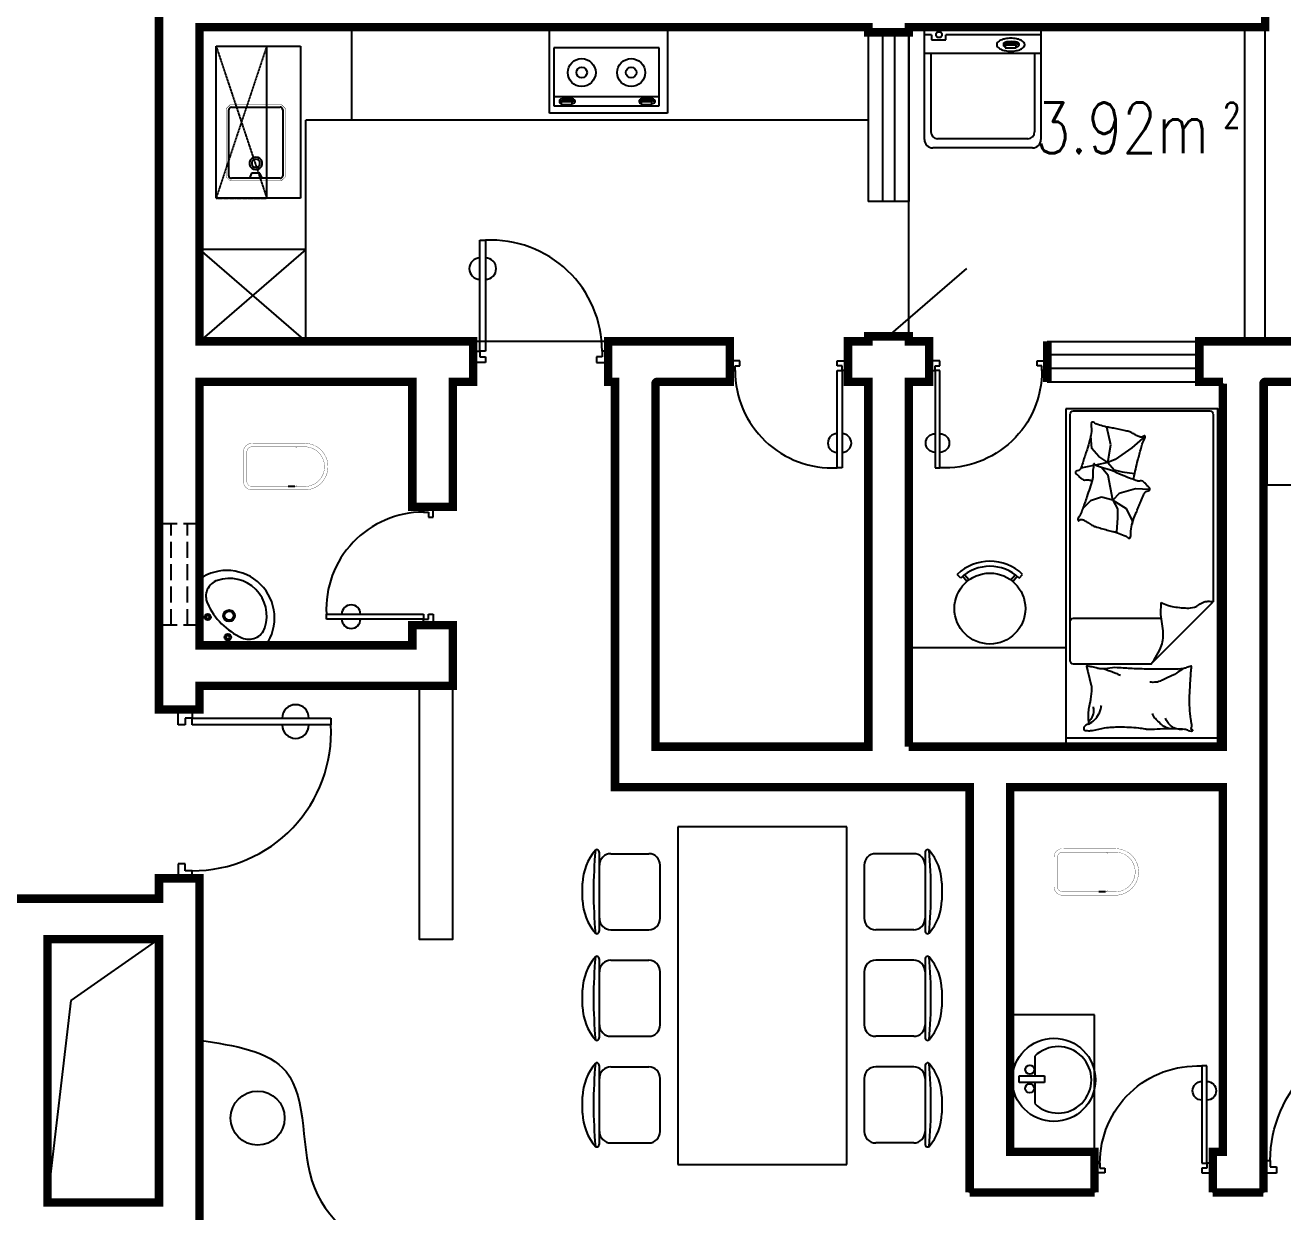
# Model space of a CAD drawing. Header units: millimetres. Extents: x 1503 to 35894, y 495 to 36298.
# Drawn here: x 19253 to 26700, y 11374 to 18401 of the extents above; entities that cross this region are included whole.
import ezdxf
from ezdxf.enums import TextEntityAlignment as Align

# ---------------------------------------------------------------- set-up
doc = ezdxf.new("R2010")
doc.units = ezdxf.units.MM
for name, pattern in [('DASH', [0.35, 0.25, -0.1]), ('DASHED', [0.75, 0.5, -0.25]), ('HIDDEN', [7.5, 5, -2.5])]:
    doc.linetypes.add(name, pattern=pattern)
for name, color, linetype in [('3', 7, 'Continuous'), ('GROUND', 2, 'Continuous'), ('PUB_TEXT', 7, 'Continuous'), ('PUB_WALL', 255, 'Continuous'), ('PUB_WINDW', 7, 'Continuous'), ('TOTHER', 7, 'Continuous'), ('WALL', 255, 'Continuous'), ('WINDOW', 2, 'Continuous')]:
    doc.layers.add(name, color=color, linetype=linetype)
doc.styles.add('DIM_FONT', font='SIMPLEX', dxfattribs={"width": 0.8})
doc.styles.add('SIMPLEX', font='SIMPLEX.SHX')
doc.styles.get("Standard").update_dxf_attribs({"font": 'arial.ttf'})

# ---------------------------------------------------------------- blocks, each defined once
blk = doc.blocks.new('M_A22TIB')
for p, q in [((-0.4493, 0.0763), (-0.4493, 0.8984)), ((-0.4493, 0.8984), (-0.4082, 0.8984)), ((-0.4082, 0.8984), (-0.4082, 0.0763)), ((-0.4904, 0.0763), (-0.4493, 0.0763)), ((-0.4904, -0.0059), (-0.4904, 0.0763)), ((-0.4493, 0.0763), (-0.4493, 0.0352)), ((-0.4082, 0.0763), (-0.4493, 0.0763)), ((0.4961, 0.0763), (0.455, 0.0763)), ((0.455, 0.0763), (0.455, 0.0352)), ((0.4961, -0.0059), (0.4961, 0.0763)), ((-0.4493, 0.0352), (-0.4082, 0.0352)), ((-0.4082, 0.0352), (-0.4082, -0.0059)), ((0.455, 0.0352), (0.4139, 0.0352)), ((0.4139, 0.0352), (0.4139, -0.0059)), ((-0.4082, -0.0059), (-0.4904, -0.0059)), ((-0.4904, -0.0059), (-0.4904, -0.0059)), ((0.4139, -0.0059), (0.4961, -0.0059)), ((0.4961, -0.0059), (0.4961, -0.0059))]:
    blk.add_line(p, q)
for centre, radius, start, end in [((-0.3671, 0.0773), 0.8221, 359.92833, 92.86603), ((-0.4493, 0.6888), 0.0791, 90, 270), ((-0.4082, 0.6888), 0.0791, 270, 90)]:
    blk.add_arc(centre, radius, start, end)
blk = doc.blocks.new('M_B9CJC')
for p, q in [((0.5, 0), (0.2774, 1.9293)), ((-0.5, 0.5), (0.0562, 0.5)), ((0.0562, 0.5), (0.0562, -0.5)), ((-0.5, 0.15), (0.0562, 0.15)), ((-0.5, -0.15), (0.0562, -0.15)), ((-0.5, -0.5), (0.0562, -0.5))]:
    blk.add_line(p, q)
blk = doc.blocks.new('M_E12')
at = {"color": 7}
for q in [(0, -393.3), (391.6, 0)]:
    blk.add_line((0, 0), q, dxfattribs=at)
for centre, radius in [((167.5, -48.3), 19), ((167.5, -48.3), 10), ((48.3, -167.5), 19), ((175.3, -175.3), 34.6), ((175.3, -175.3), 26.5), ((48.3, -167.5), 10)]:
    blk.add_circle(centre, radius, dxfattribs=at)
for centre, radius, start, end in [((161.5, -162.5), 281.7, 235.02413, 35.23469), ((417.8, -419.9), 409.7, 114.38426, 155.61574), ((289.9, -137.8), 100, 18.43489, 114.38426), ((174.3, -176.3), 221.9, 251.56511, 18.43489), ((135.7, -292), 100, 155.61574, 251.56511)]:
    blk.add_arc(centre, radius, start, end, dxfattribs=at)
at = {"width": 0.8, "flags": 9}
for tag in ['XSIZE', 'YSIZE']:
    blk.add_attdef(tag, (0, 0), '', height=0.5, dxfattribs=at)
blk = doc.blocks.new('_GCBLK')
at = {"linetype": 'DASH'}
for p, q in [((-0.5, -0.5), (-0.5, 0.5)), ((0.5, -0.5), (0.5, 0.5)), ((-0.5, 0.2), (0.5, 0.2)), ((-0.5, -0.2), (0.5, -0.2))]:
    blk.add_line(p, q, dxfattribs=at)
at = {"style": 'SIMPLEX', "flags": 9}
blk.add_attdef('A', text='', height=1, dxfattribs=at).set_placement((0, 1.5), align=Align.MIDDLE)
blk = doc.blocks.new('M_E2')
blk.add_line((-305.5, -117.5), (-265.5, -117.5))
at = {"const_width": 1.5}
for points in [[(-365.9, 138, 0.97895), (-365.9, -138, 0.97895)], [(-365.5, 117.5, 0.97895), (-365.5, -117.5, 0.97895)], [(-305.5, 117.5, 0.414214), (-315.5, 107.5, 0.414214)], [(0, 87.5, 0.462192), (-58.6, 137.3, 0.462192)], [(-20.5, 87.5, 0.414214), (-50.5, 117.5, 0.414214)], [(-315.5, -107.5, 0.414214), (-305.5, -117.5, 0.414214)], [(-58.6, -137.3, 0.462192), (0, -87.5, 0.462192)], [(-50.5, -117.5, 0.414214), (-20.5, -87.5, 0.414214)]]:
    blk.add_lwpolyline(points, format="xyb", dxfattribs=at)
for points in [[(-365.9, 137.3), (-58.6, 137.3)], [(-315.5, 117.5), (-365.5, 117.5)], [(-340.5, 117.5), (-265.5, 117.5)], [(-315.5, 107.5), (-315.5, -107.5)], [(-50.5, 117.5), (-267.4, 117.5)], [(-20.5, -87.5), (-20.5, 87.5)], [(0, 87.5), (0, -87.5)], [(-381.4, -137.3), (-58.6, -137.3)], [(-315.5, -117.5), (-365.5, -117.5)], [(-340.5, -117.5), (-265.5, -117.5)], [(-265.5, -117.5), (-50.5, -117.5)]]:
    blk.add_lwpolyline(points, dxfattribs=at)
at = {"width": 0.8, "flags": 9}
for tag in ['XSIZE', 'YSIZE']:
    blk.add_attdef(tag, (0, 0), '', height=0.5, dxfattribs=at)
blk = doc.blocks.new('A$C459F524B')
for p, q in [((564.1, 2000), (564.1, 0)), ((1564.1, 2000), (564.1, 2000)), ((1564.1, 0), (1564.1, 2000)), ((100, 1385.7), (100, 1845.7)), ((167.5, 1840.7), (392.5, 1840.7)), ((1960.7, 1840.7), (1735.7, 1840.7)), ((2028.2, 1845.7), (2028.2, 1385.7)), ((460, 1458.2), (460, 1773.2)), ((1668.2, 1773.2), (1668.2, 1458.2)), ((0, 1566.2), (0, 1665.3)), ((2128.2, 1665.3), (2128.2, 1566.2)), ((167.5, 1390.7), (392.5, 1390.7)), ((1960.7, 1390.7), (1735.7, 1390.7)), ((100, 754.4), (100, 1214.4)), ((167.5, 1209.4), (392.5, 1209.4)), ((1960.7, 1209.4), (1735.7, 1209.4)), ((2028.2, 1214.4), (2028.2, 754.4)), ((460, 826.9), (460, 1141.9)), ((1668.2, 1141.9), (1668.2, 826.9)), ((0, 934.8), (0, 1033.9)), ((2128.2, 1033.9), (2128.2, 934.8)), ((167.5, 759.4), (392.5, 759.4)), ((1960.7, 759.4), (1735.7, 759.4)), ((100, 123), (100, 583)), ((167.5, 578), (392.5, 578)), ((1960.7, 578), (1735.7, 578)), ((2028.2, 583), (2028.2, 123)), ((460, 195.5), (460, 510.5)), ((1668.2, 510.5), (1668.2, 195.5)), ((0, 303.4), (0, 402.6)), ((2128.2, 402.6), (2128.2, 303.4)), ((167.5, 128), (392.5, 128)), ((1960.7, 128), (1735.7, 128)), ((564.1, 0), (1564.1, 0))]:
    blk.add_line(p, q)
for centre, radius, start, end in [((83.9, 1854.9), 10, 67.33001, 139.27346), ((80, 1845.7), 20, 0, 67.33001), ((2048.2, 1845.7), 20, 112.66999, 180), ((2044.4, 1854.9), 10, 40.72654, 112.66999), ((315.4, 1655.6), 315.6, 139.27346, 178.23486), ((2777.8, 1615.7), 2712.7, 174.8023, 185.1977), ((167.5, 1773.2), 67.5, 90, 180), ((392.5, 1773.2), 67.5, 0, 90), ((1735.7, 1773.2), 67.5, 90, 180), ((1960.7, 1773.2), 67.5, 0, 90), ((-649.6, 1615.7), 2712.7, 354.8023, 5.1977), ((1812.8, 1655.6), 315.6, 1.76514, 40.72654), ((315.4, 1575.9), 315.6, 181.76514, 220.72654), ((1812.8, 1575.9), 315.6, 319.27346, 358.23486), ((167.5, 1458.2), 67.5, 180, 270), ((392.5, 1458.2), 67.5, 270, 0), ((1735.7, 1458.2), 67.5, 180, 270), ((1960.7, 1458.2), 67.5, 270, 0), ((83.9, 1376.5), 10, 220.72654, 292.66999), ((80, 1385.7), 20, 292.66999, 0), ((2048.2, 1385.7), 20, 180, 247.33001), ((2044.4, 1376.5), 10, 247.33001, 319.27346), ((315.4, 1024.2), 315.6, 139.27346, 178.23486), ((2777.8, 984.4), 2712.7, 174.8023, 185.1977), ((83.9, 1223.6), 10, 67.33001, 139.27346), ((80, 1214.4), 20, 0, 67.33001), ((167.5, 1141.9), 67.5, 90, 180), ((392.5, 1141.9), 67.5, 0, 90), ((1735.7, 1141.9), 67.5, 90, 180), ((1960.7, 1141.9), 67.5, 0, 90), ((2048.2, 1214.4), 20, 112.66999, 180), ((2044.4, 1223.6), 10, 40.72654, 112.66999), ((1812.8, 1024.2), 315.6, 1.76514, 40.72654), ((-649.6, 984.4), 2712.7, 354.8023, 5.1977), ((315.4, 944.5), 315.6, 181.76514, 220.72654), ((1812.8, 944.5), 315.6, 319.27346, 358.23486), ((167.5, 826.9), 67.5, 180, 270), ((392.5, 826.9), 67.5, 270, 0), ((1735.7, 826.9), 67.5, 180, 270), ((1960.7, 826.9), 67.5, 270, 0), ((80, 754.4), 20, 292.66999, 0), ((2048.2, 754.4), 20, 180, 247.33001), ((83.9, 745.1), 10, 220.72654, 292.66999), ((2044.4, 745.1), 10, 247.33001, 319.27346), ((315.4, 392.8), 315.6, 139.27346, 178.23486), ((2777.8, 353), 2712.7, 174.8023, 185.1977), ((83.9, 592.2), 10, 67.33001, 139.27346), ((80, 583), 20, 0, 67.33001), ((2048.2, 583), 20, 112.66999, 180), ((2044.4, 592.2), 10, 40.72654, 112.66999), ((-649.6, 353), 2712.7, 354.8023, 5.1977), ((1812.8, 392.8), 315.6, 1.76514, 40.72654), ((167.5, 510.5), 67.5, 90, 180), ((392.5, 510.5), 67.5, 0, 90), ((1735.7, 510.5), 67.5, 90, 180), ((1960.7, 510.5), 67.5, 0, 90), ((315.4, 313.2), 315.6, 181.76514, 220.72654), ((1812.8, 313.2), 315.6, 319.27346, 358.23486), ((167.5, 195.5), 67.5, 180, 270), ((392.5, 195.5), 67.5, 270, 0), ((1735.7, 195.5), 67.5, 180, 270), ((1960.7, 195.5), 67.5, 270, 0), ((83.9, 113.8), 10, 220.72654, 292.66999), ((80, 123), 20, 292.66999, 0), ((2048.2, 123), 20, 180, 247.33001), ((2044.4, 113.8), 10, 247.33001, 319.27346)]:
    blk.add_arc(centre, radius, start, end)
blk = doc.blocks.new('M_E33IEP')
for p, q in [((135.1, 135.3), (135.1, 19.6)), ((43.6, -21.1), (43.6, 19.6)), ((43.6, 19.6), (193.6, 19.6)), ((193.6, 19.6), (193.6, -21.1)), ((193.6, -21.1), (43.6, -21.1)), ((135.1, -21.1), (135.1, -144.4))]:
    blk.add_line(p, q)
for centre, radius in [((248.3, -4.6), 246.4), ((105.9, 56.4), 26.7), ((104.6, -55.4), 26.7)]:
    blk.add_circle(centre, radius)
blk.add_arc((273.7, -4.6), 196.9, 225.25267, 134.74733)
at = {"style": 'DIM_FONT', "width": 0.8, "flags": 9}
for tag in ['YSIZE', 'XSIZE']:
    blk.add_attdef(tag, (0, 0), '', height=0.5, dxfattribs=at)
at = {"width": 0.8, "flags": 9}
for tag in ['XSIZE', 'YSIZE']:
    blk.add_attdef(tag, (1.9, -251), '', height=150, dxfattribs=at)
blk = doc.blocks.new('_WBLK')
for p, q in [((-0.5, 0.5), (0.5, 0.5)), ((0.5, 0.1667), (-0.5, 0.1667)), ((0.5, -0.1667), (-0.5, -0.1667)), ((-0.5, -0.5), (0.5, -0.5))]:
    blk.add_line(p, q)
at = {"style": 'SIMPLEX', "flags": 9}
blk.add_attdef('A', text='', height=1, dxfattribs=at).set_placement((0, 1.5), align=Align.MIDDLE)
blk = doc.blocks.new('M_C55HKH')
for p, q in [((0, -52.4), (900, -52.4)), ((25.8, -508.5), (25.8, -1967.8)), ((502.6, -488.5), (45.8, -488.5)), ((502.6, -488.5), (871.6, -858.3)), ((45.8, -761.1), (564.4, -761.1)), ((871.6, -1967.8), (871.6, -858.3)), ((299.4, -1273), (294.5, -1270)), ((306.6, -1352.3), (299.4, -1273)), ((357, -1410.4), (393.4, -1337.5)), ((393.4, -1337.5), (392.3, -1318.1)), ((146.2, -1456.3), (99.8, -1409.5)), ((278.4, -1459.1), (304.8, -1407.4)), ((278.4, -1459.1), (357, -1410.4)), ((304.8, -1407.4), (306.6, -1352.3)), ((210.6, -1478.3), (146.2, -1456.3)), ((278.4, -1459.1), (210.6, -1478.3)), ((278.4, -1459.1), (251, -1605.9)), ((316.5, -1498.2), (278.4, -1459.1)), ((412.1, -1526.9), (316.5, -1498.2)), ((495.3, -1522.7), (412.1, -1526.9)), ((251, -1605.9), (218.9, -1643.3)), ((286.2, -1639.5), (333.2, -1627.5)), ((333.2, -1627.5), (405.4, -1617.7)), ((163.5, -1664.3), (88.8, -1648.6)), ((249.3, -1682.4), (175.1, -1666.8)), ((249.3, -1682.4), (195.7, -1717.6)), ((218.9, -1643.3), (211.2, -1652.3)), ((249.3, -1682.4), (286.2, -1639.5)), ((249.3, -1682.4), (266, -1787)), ((292.2, -1700.3), (249.3, -1682.4)), ((391.2, -1768.8), (292.2, -1700.3)), ((153.5, -1766.5), (147.3, -1840.5)), ((195.7, -1717.6), (153.5, -1766.5)), ((266, -1787), (242.8, -1892.3)), ((468.8, -1838.9), (391.2, -1768.8)), ((45.8, -1987.8), (851.6, -1987.8))]:
    blk.add_line(p, q)
blk.add_lwpolyline([(0, -2000), (0, 0), (900, 0), (900, -2000)], close=True)
for points in [[(135.1, -133.6, -0.263368), (107.1, -114.8, -0.494818), (116.3, -96.1, -0.049225), (134, -94.3, -0.036831), (157.6, -96.1, -0.031893), (195.6, -104.2, 0.035782), (229.5, -111.2, 0.032941), (319.2, -117.1, 0.026564), (430.4, -111.2, 0.017905), (467.9, -105.8, -0.033397), (488.1, -103.6, -0.03204), (525.2, -104.3, 0.018442), (589.5, -107.3, 0.010837), (654.3, -106.6, 0.014624), (702.2, -103.6, 0.111249), (724.7, -96.3, -0.153708), (741.6, -92.3, -0.076444), (749.1, -94, -0.215512), (751, -96.1, -0.585858), (748.4, -99.1, 0.363489), (743.5, -101.7, 0.191716), (743.4, -113.2, -0.129675), (745.4, -129.9, -0.01735), (742.4, -146.7, 0.019326), (739.8, -161.8, 0.018818), (733.1, -230.1, 0.021828), (732.2, -289.4, 0.006204), (733.6, -323.2, 0.001963), (739.8, -430.1, 0.028341), (744, -466.2, -0.117014), (743.5, -475.1, -0.36606), (742.1, -476.1, -0.03973), (728.5, -473.3, -0.048309), (714.7, -467.8, 0.062981), (704.1, -463.9, 0.04058), (680.7, -460.5, 0.014345), (613.9, -458.3, 0.005484), (488.5, -459, 0.007153), (392.3, -462, 0.008762), (349.8, -464.7, -0.008153), (304.1, -467.6, -0.06251), (247, -463.2, 0.078669), (201.4, -461.2, 0.047825), (179, -465.9, -0.034494), (148.2, -473.3, -0.023571), (122.9, -476.3, -0.510228), (121.9, -475.1), (129.4, -445.1), (150.1, -362.6, 0.073041), (152.1, -343, 0.023305), (146.3, -281.9, 0.018299), (142.3, -259, -0.01097), (134.9, -221, -0.042281), (132, -186.7, -0.027201), (134.9, -133.3)], [(134.9, -133.6, -0.077379), (169.7, -158.9, -0.077379), (195.2, -193.7, -0.047525), (205.1, -218.3, -0.047525), (210.2, -244.3)], [(608.9, -107.4, 0.027842), (585.2, -118, 0.048685), (572.6, -126.1, 0.023666), (544.7, -150.5, 0.031223), (525.7, -171.1, 0.046801), (520.6, -178.8, 0.023191), (512.5, -195.5)], [(690.9, -101.7, 0.088153), (656.4, -105.2, 0.088153), (625.2, -120.5, 0.077547), (603.6, -142.1, 0.077547), (589.5, -169.3)], [(133.4, -149.6, -0.05369), (147.6, -162.6, -0.070312), (155.7, -174.9, -0.015448), (159.5, -183.4, -0.013244), (163.2, -193.7, -0.082127), (166.2, -211.7, -0.064164), (163.2, -234.9)], [(225.5, -460.5, 0.009729), (252.8, -451.5, 0.009729), (279.7, -441.4, 0.007971), (301.4, -432.3, 0.007971), (322.9, -422.6)], [(694.7, -462, 0.016108), (655.8, -435.8, 0.024599), (629, -420.7, 0.009477), (579.9, -397.4, 0.015937), (550.1, -385.1, 0.072521), (533.7, -381.5, 0.033339), (497.5, -381.3)], [(502.6, -488.5, -0.085272), (565.9, -598.6, -0.124044), (575.2, -686.2), (561.5, -781.6), (563.3, -854.1)], [(563.3, -854.1, -0.027362), (601.8, -837.7, -0.040834), (628.9, -830.3, -0.038441), (716.6, -820.8, -0.076528), (760.7, -826.1, -0.103649), (788.2, -840.5, 0.093398), (818.4, -857, 0.072727), (840.5, -860.8, 0.052315), (871.6, -858.3)], [(400.3, -1581.4, 0.025626), (401.8, -1590.8, 0.0108), (426.4, -1696.7, 0.00456), (445.4, -1768.5, 0.01125), (454.1, -1797.4, 0.069394), (461.7, -1813.2, -0.079756), (468.1, -1827, -0.106399), (468.8, -1838.9, -0.328642), (465.8, -1841.8, -0.299547), (460.8, -1839.5, 0.189917), (454.1, -1834.5, 0.033518), (446, -1832.9, 0.075627), (442.4, -1833, 0.053489), (435.9, -1834.8, 0.017838), (417.6, -1843, 0.038394), (397.1, -1855.1, -0.059529), (383.5, -1862.4, -0.035943), (361.9, -1869, -0.011245), (291.4, -1883.8, -0.006203), (259.2, -1889.3, 0.010783), (240.6, -1892.7, 0.019485), (229.8, -1895.4, 0.005062), (188.4, -1907.7, 0.101392), (167.2, -1919.3, -0.223768), (156.1, -1922.3, -0.25558), (152.7, -1919.5, -0.081563), (149.7, -1906.7, -0.071805), (150.7, -1893, 0.069985), (151.8, -1879, 0.03546), (145.4, -1830.7, 0.029432), (130.3, -1774, 0.001554), (121.1, -1746.5, -0.00152), (111.6, -1718.4, -0.004735), (102.3, -1689.3, 0.00382), (90.8, -1653.2, 0.296001), (66.5, -1633.6, -0.649774), (60.7, -1615.9, -0.02319), (64.7, -1612.6, 0.0288), (67.9, -1609.9, 0.005727), (73, -1605.1, -0.004358), (79.6, -1598.7, -0.027528), (94.1, -1586.2, -0.046214), (103.8, -1580.2, -0.194121), (117.3, -1579, 0.133719), (136.6, -1579.7, 0.005779), (154.6, -1575.2, 0.008882)]]:
    blk.add_lwpolyline(points, format="xyb")
blk.add_lwpolyline([(345.4, -1251, 0.101392), (365.7, -1237.8, -0.223768), (376.5, -1234, -0.25558), (380.2, -1236.5, -0.081563), (384.2, -1249.1, -0.071805), (384.2, -1262.7, 0.069985), (384.1, -1276.8, 0.03546), (394.2, -1324.5, 0.029432), (413.7, -1379.8, 0.001554), (425, -1406.6, -0.00152), (436.5, -1433.9, -0.004735), (448, -1462.2, 0.00382), (462.3, -1497.3, 0.296001), (488, -1515, -0.649774), (495.1, -1532.2, -0.02319), (491.4, -1535.7, 0.0288), (488.4, -1538.7, 0.005727), (483.8, -1543.9, -0.004358), (477.7, -1550.8, -0.027528), (464.1, -1564.3, -0.046214), (454.9, -1571.1, -0.194121), (441.5, -1573.2, 0.133719), (422.3, -1574.1, 0.011505), (387.3, -1586.1, 0.008882), (342.6, -1603.5, 0.012426), (285.7, -1628.6, -0.033612), (264.2, -1636.9), (217.8, -1651.5), (182, -1662.8, 0.224341), (170.4, -1673.5, -0.722772), (163.3, -1673.1, -0.103513), (163.2, -1670, 0.053465), (163.5, -1664.3, 0.030109), (161.3, -1645.6, -0.031436), (159.2, -1627.7, -0.05324), (159.9, -1615.6, 0.05518), (160.5, -1603.9, 0.056271), (157, -1583.3, 0.0108), (124.3, -1479.6, 0.00456), (99.8, -1409.5, 0.01125), (89, -1381.3, 0.069394), (80.2, -1366.2, -0.079756), (72.8, -1352.9, -0.106399), (71.2, -1341.1, -0.328642), (73.9, -1337.9, -0.299547), (79.1, -1339.9, 0.189917), (86.1, -1344.3, 0.033518), (94.3, -1345.3, 0.075627), (98, -1345, 0.053489), (104.3, -1342.6, 0.017838), (121.9, -1333, 0.038394), (141.4, -1319.4, -0.059529), (154.4, -1311.1, -0.035943), (175.4, -1302.8, -0.011245), (244.6, -1282.8, -0.006203), (276.3, -1274.7, 0.010783), (294.5, -1270, 0.019485), (305.2, -1266.5, 0.005062)], format="xyb", close=True)
for centre, start, end in [((45.8, -508.5), 90, 180), ((45.8, -741.1), 180, 270), ((45.8, -1967.8), 180, 270), ((851.6, -1967.8), 270, 0)]:
    blk.add_arc(centre, 20, start, end)
at = {"style": 'DIM_FONT', "width": 0.8, "flags": 9}
for tag in ['YSIZE', 'XSIZE']:
    blk.add_attdef(tag, (0, 0), '', height=0.5, dxfattribs=at)
blk = doc.blocks.new('M_C58LWA')
for p, q in [((-173, -180.5), (-193.7, -202.2)), ((-135.6, -160.4), (-161.4, -190.9)), ((-123.8, -169.6), (-149.7, -200.2)), ((123.8, -169.6), (149.7, -200.2)), ((135.6, -160.4), (161.4, -190.9)), ((173, -180.5), (193.7, -202.2))]:
    blk.add_line(p, q)
at = {"linetype": 'Continuous'}
blk.add_circle((0, 0), 210, dxfattribs=at)
for radius in [280, 250]:
    blk.add_arc((0, 0), radius, 226.22072, 313.77928)
at = {"style": 'DIM_FONT', "width": 0.8, "flags": 9}
for tag in ['YSIZE', 'XSIZE']:
    blk.add_attdef(tag, (0, 0), '', height=0.5, dxfattribs=at)
blk = doc.blocks.new('M_C18')
at = {"linetype": 'Continuous'}
for p, q in [((-564.7, 348.9), (-564.7, -348.2)), ((594.6, 348.9), (594.6, -348.2))]:
    blk.add_line(p, q, dxfattribs=at)
blk.add_lwpolyline([(-581.5, -348.2), (-581.5, 351.8), (618.5, 351.8), (618.5, -348.2)], close=True, dxfattribs=at)
at = {"width": 0.8, "flags": 9}
for tag in ['XSIZE', 'YSIZE']:
    blk.add_attdef(tag, (0, 0), '', height=0.5, dxfattribs=at)
blk = doc.blocks.new('M_E15')
for p, q in [((-332.2, -379.9), (-332.2, -90.7)), ((-317.4, -75.5), (73.6, -75.5)), ((88.3, -90.7), (88.3, -379.9)), ((-302.7, -210.6), (-332.2, -197.3)), ((-302.7, -260), (-302.7, -210.6)), ((-332.2, -273.3), (-302.7, -260)), ((73.6, -395.1), (-317.4, -395.1))]:
    blk.add_line(p, q)
for points, const_width in [([(-324.8, -60.3), (-346.9, -83.1)], 2.38), ([(-324.8, -60.3), (80.9, -60.3)], 2.25), ([(103.1, -83.1), (80.9, -60.3)], 2.38), ([(-346.9, -387.5), (-346.9, -83.1)], 2.5), ([(103.1, -83.1), (103.1, -387.5)], 2.5), ([(-346.9, -387.5), (-324.8, -410.3)], 2.38), ([(80.9, -410.3), (-324.8, -410.3)], 2.25), ([(80.9, -410.3), (103.1, -387.5)], 2.38)]:
    blk.add_lwpolyline(points, dxfattribs=dict(const_width=const_width))
for points in [[(-317.4, -75.5), (-322.5, -76.4), (-326.9, -79.1), (-330.2, -83.1), (-331.9, -88.1), (-332.2, -90.7)], [(88.3, -90.7), (87.4, -85.5), (84.9, -81), (80.9, -77.6), (76.1, -75.8), (73.6, -75.5)], [(-280.5, -235.3), (-278.3, -248.3), (-271.9, -259.8), (-262.1, -268.3), (-250, -272.8), (-237.2, -272.8), (-225.2, -268.3), (-215.4, -259.8), (-209, -248.3), (-206.8, -235.3), (-209, -222.3), (-215.4, -210.9), (-225.2, -202.4), (-237.2, -197.8), (-250, -197.8), (-262.1, -202.4), (-271.9, -210.9), (-278.3, -222.3), (-280.5, -235.3)], [(-267.6, -235.3), (-266.2, -243.8), (-262, -251.2), (-255.6, -256.7), (-247.8, -259.7), (-239.5, -259.7), (-231.7, -256.7), (-225.3, -251.2), (-221.1, -243.8), (-219.7, -235.3), (-221.1, -226.8), (-225.3, -219.4), (-231.7, -213.9), (-239.5, -211), (-247.8, -211), (-255.6, -213.9), (-262, -219.4), (-266.2, -226.8), (-267.6, -235.3)], [(-332.2, -379.9), (-331.3, -385.1), (-328.7, -389.7), (-324.8, -393), (-320, -394.9), (-317.4, -395.1)], [(73.6, -395.1), (78.6, -394.2), (83.1, -391.5), (86.3, -387.5), (88.1, -382.5), (88.3, -379.9)]]:
    blk.add_lwpolyline(points)
at = {"layer": 'TOTHER', "linetype": 'Continuous'}
for p, q in [((-450, -500), (-450, 0)), ((-450, 0), (450, 0)), ((450, 0), (450, -500)), ((450, -500), (-450, -500))]:
    blk.add_line(p, q, dxfattribs=at)
at = {"layer": 'TOTHER', "linetype": 'HIDDEN'}
blk.add_line((-450, 0), (-450, -300), dxfattribs=at)
at = {"layer": 'TOTHER', "linetype": 'DASHED'}
for p, q in [((450, -300), (-450, 0)), ((450, 0), (-450, -300)), ((-450, -300), (450, -300))]:
    blk.add_line(p, q, dxfattribs=at)
at = {"width": 0.8, "flags": 9}
for tag in ['XSIZE', 'YSIZE']:
    blk.add_attdef(tag, (0, 0), '', height=0.5, dxfattribs=at)
blk = doc.blocks.new('M_E19')
for p, q in [((-323.5, -113.1), (-323.5, -455.5)), ((299.3, -113.1), (-323.5, -113.1)), ((299.3, -455.5), (299.3, -113.1)), ((-323.5, -399.8), (299.3, -399.8)), ((-290.9, -422.1), (-290.8, -433.8)), ((-215.7, -431.5), (-280.4, -431.5)), ((-280.4, -431.5), (-280.4, -448.2)), ((-215.7, -448.2), (-215.7, -431.5)), ((-199.1, -423.2), (-199.1, -433.7)), ((182.1, -422.1), (182.2, -433.8)), ((192.6, -431.5), (192.6, -448.2)), ((257.3, -431.5), (192.6, -431.5)), ((257.3, -448.2), (257.3, -431.5)), ((273.9, -423.2), (273.9, -433.7)), ((-323.5, -455.5), (299.3, -455.5)), ((-280.4, -448.2), (-215.7, -448.2)), ((192.6, -448.2), (257.3, -448.2))]:
    blk.add_line(p, q)
for points in [[(-199.1, -423.2, 0.259034), (-201, -419.8, 0.076276), (-212.5, -414.9, 0.036515), (-226.1, -412.4, 0.026615), (-244.9, -411.4, 0.026615), (-263.8, -412.4, 0.036515), (-277.3, -414.9, 0.076276), (-288.9, -419.8, 0.259034), (-290.8, -423.2, 0.078462), (-290.6, -424.5, 0.056762)], [(-199.1, -433.7, 0.259034), (-201, -430.3, 0.076276), (-212.5, -425.4, 0.036515), (-226.1, -422.9, 0.026615), (-244.9, -421.9, 0.026615), (-263.8, -422.9, 0.036515), (-277.3, -425.4, 0.076276), (-288.9, -430.3, 0.259034), (-290.8, -433.7, 0.259034), (-288.9, -437.2, 0.056762), (-280.4, -441.2, 0.036515)], [(-215.7, -442.9, 0.008736), (-212.5, -442.1, 0.076276), (-201, -437.2, 0.259034), (-199.1, -433.7, 0.259034)], [(273.9, -423.2, 0.259034), (272, -419.8, 0.076276), (260.5, -414.9, 0.036515), (246.9, -412.4, 0.026615), (228.1, -411.4, 0.026615), (209.2, -412.4, 0.036515), (195.7, -414.9, 0.076276), (184.1, -419.8, 0.259034), (182.2, -423.2, 0.078462), (182.4, -424.5, 0.056762)], [(273.9, -433.7, 0.259034), (272, -430.3, 0.076276), (260.5, -425.4, 0.036515), (246.9, -422.9, 0.026615), (228.1, -421.9, 0.026615), (209.2, -422.9, 0.036515), (195.7, -425.4, 0.076276), (184.1, -430.3, 0.259034), (182.2, -433.7, 0.259034), (184.1, -437.2, 0.056762), (192.6, -441.2, 0.036515)], [(257.3, -442.9, 0.008736), (260.5, -442.1, 0.076276), (272, -437.2, 0.259034), (273.9, -433.7, 0.259034)]]:
    blk.add_lwpolyline(points, format="xyb")
at = {"layer": 'TOTHER', "linetype": 'Continuous'}
for p, q in [((-350, 0), (350, 0)), ((-350, -500), (-350, 0)), ((350, 0), (350, -500)), ((350, -500), (-350, -500))]:
    blk.add_line(p, q, dxfattribs=at)
for centre, radius in [((-158.4, -258.5), 82.5), ((134.2, -258.5), 82.5), ((-158.4, -258.5), 31.6), ((134.2, -258.5), 31.6)]:
    blk.add_circle(centre, radius, dxfattribs=at)
at = {"width": 0.8, "flags": 9}
for tag in ['XSIZE', 'YSIZE']:
    blk.add_attdef(tag, (0, 0), '', height=0.5, dxfattribs=at)
blk = doc.blocks.new('M_E20')
for p, q in [((345, 0), (-345, 0)), ((-302.4, -35.8), (-345, -35.8)), ((-302.4, -35), (-302.4, -65.6)), ((-302.4, -65.6), (-219.3, -65.6)), ((-219.3, -65.6), (-219.3, -35)), ((345, -35.8), (-219.3, -35.8)), ((-307.3, -144.3), (-307.3, -611)), ((123, -86.9), (123.1, -98.6)), ((133.5, -96.3), (133.5, -112.9)), ((198.1, -96.3), (133.5, -96.3)), ((133.5, -112.9), (198.1, -112.9)), ((198.1, -112.9), (198.1, -96.3)), ((214.8, -88), (214.8, -98.5)), ((307.3, -144.3), (307.3, -611)), ((267.3, -651), (-267.3, -651))]:
    blk.add_line(p, q)
blk.add_lwpolyline([(83.3, -94.4, 0.185158), (88.2, -107.2, 0.102042), (107.7, -121.5, 0.060862), (132.7, -129.5, 0.047173), (166.5, -132.7, 0.047173), (200.2, -129.5, 0.060862), (225.3, -121.5, 0.102042), (244.7, -107.2, 0.185158), (249.6, -94.4, 0.185158), (244.7, -81.7, 0.102042), (225.3, -67.3, 0.060862), (200.2, -59.3, 0.047173), (166.5, -56.1, 0.047173), (132.7, -59.3, 0.060862), (107.7, -67.3, 0.102042), (88.2, -81.7, 0.185158)], format="xyb", close=True)
for points in [[(214.8, -88, 0.259034), (212.9, -84.6, 0.076276), (201.4, -79.7, 0.036515), (187.8, -77.2, 0.026615), (169, -76.2, 0.026615), (150.1, -77.2, 0.036515), (136.6, -79.7, 0.076276), (125, -84.6, 0.259034), (123.1, -88, 0.078462), (123.3, -89.3, 0.056762)], [(214.8, -98.5, 0.259034), (212.9, -95.1, 0.076276), (201.4, -90.2, 0.036515), (187.8, -87.7, 0.026615), (169, -86.7, 0.026615), (150.1, -87.7, 0.036515), (136.6, -90.2, 0.076276), (125, -95.1, 0.259034), (123.1, -98.5, 0.259034), (125, -102, 0.056762), (133.5, -106, 0.036515)], [(198.1, -107.7, 0.008736), (201.4, -106.9, 0.076276), (212.9, -102, 0.259034), (214.8, -98.5, 0.259034)]]:
    blk.add_lwpolyline(points, format="xyb")
blk.add_circle((-258.7, -35), 17.5)
for centre, start, end in [((-267.3, -611), 180, 270), ((267.3, -611), 270, 0)]:
    blk.add_arc(centre, 40, start, end)
at = {"layer": 'TOTHER', "linetype": 'Continuous'}
for p, q in [((-345, -655.8), (-345, 0)), ((345, 0), (345, -655.8)), ((-345, -144.7), (345, -144.7)), ((295, -705.8), (-295, -705.8))]:
    blk.add_line(p, q, dxfattribs=at)
for centre, start, end in [((-295, -655.8), 180, 270), ((295, -655.8), 270, 0)]:
    blk.add_arc(centre, 50, start, end, dxfattribs=at)
at = {"width": 0.8, "flags": 9}
for tag in ['XSIZE', 'YSIZE']:
    blk.add_attdef(tag, (0, 0), '', height=0.5, dxfattribs=at)
blk = doc.blocks.new('1T4F71')
for p, q in [((20710, -16727.8), (20710, -14867.8)), ((20830, -16727.8), (20830, -14867.8)), ((14520, -16183.6), (15148.8, -16727.8)), ((15148.8, -16183.6), (14520, -16727.8)), ((15148.8, -16183.6), (14520, -16183.6)), ((19650, -18542.9), (18720, -18542.9)), ((13760.3, -20631.8), (14280, -20267.8)), ((13620, -21827.8), (13760.3, -20631.8))]:
    blk.add_line(p, q)
blk.add_lwpolyline([(16020, -18767.8), (15820, -18767.8), (15820, -20267.8), (16020, -20267.8)], close=True)
blk.add_circle((14863.9, -21327.5), 160)
blk.add_spline([(14520, -20865.3), (15032.3, -21051.5), (15200, -21740.4), (15760, -22227.8)], degree=3)
at = {"layer": '3'}
for p, q in [((15420, -14867.8), (15420, -15417.8)), ((15148.8, -16727.8), (15148.8, -15417.8)), ((18480, -15417.8), (15148.8, -15417.8)), ((19820, -20716.1), (19320, -20716.1)), ((19820, -21527.8), (19820, -20716.1))]:
    blk.add_line(p, q, dxfattribs=at)
at = {"layer": 'GROUND'}
for p, q in [((18720, -16697.8), (18720, -14897.8)), ((16940, -16727.8), (16140, -16727.8))]:
    blk.add_line(p, q, dxfattribs=at)
at = {"layer": 'PUB_WALL', "const_width": 50}
for points in [[(14280, -11487.8), (14280, -18907.8), (14520, -18907.8), (14520, -18767.8), (16020, -18767.8), (16020, -18407.8), (15780, -18407.8), (15780, -18527.8), (14520, -18527.8), (14520, -16967.8), (15780, -16967.8), (15780, -17707.8), (16020, -17707.8), (16020, -16967.8), (16140, -16967.8), (16140, -16727.8), (14520, -16727.8), (14520, -14867.8), (18480, -14867.8), (18480, -14897.8), (18720, -14897.8), (18720, -14867.8), (20830, -14867.8), (20830, -14627.8)], [(17220, -16967.8), (17220, -19127.8), (18480, -19127.8), (18480, -16967.8), (18360, -16967.8), (18360, -16727.8), (18480, -16727.8), (18480, -16697.8), (18720, -16697.8), (18720, -16727.8), (18840, -16727.8), (18840, -16967.8), (18720, -16967.8), (18720, -19127.8)], [(19540, -16967.8), (19540, -16727.8)], [(20580, -16977.8), (20580, -19127.8), (18720, -19127.8)], [(20520, -21767.8), (20520, -21527.8), (20580, -21527.8), (20580, -19367.8), (19320, -19367.8), (19320, -21527.8), (19820, -21527.8), (19820, -21767.8)], [(19820, -21767.8), (19080, -21767.8)], [(20820, -21767.8), (20520, -21767.8)]]:
    blk.add_lwpolyline(points, dxfattribs=at)
for points in [[(19080, -21767.8), (19080, -19367.8), (16980, -19367.8), (16980, -16967.8), (16940, -16967.8), (16940, -16727.8), (17660, -16727.8), (17660, -16967.8), (17230, -16967.8, 0.414214), (17220, -16977.8)], [(20580, -16967.8), (20440, -16967.8), (20440, -16727.8), (24720, -16727.8), (24720, -17597.8), (24480, -17597.8), (24480, -16967.8), (20830, -16967.8, 0.414214), (20820, -16977.8), (20820, -21767.8)]]:
    blk.add_lwpolyline(points, format="xyb", dxfattribs=at)
for points in [[(11520, -21827.8), (11520, -20267.8), (12186, -20267.8), (12186, -20027.8), (11520, -20027.8), (11520, -19907.8), (11280, -19907.8), (11280, -27227.8), (10650, -27227.8), (10650, -27467.8), (11520, -27467.8), (11520, -22067.8), (14280, -22067.8), (14280, -27467.8), (15150, -27467.8), (15150, -27227.8), (14520, -27227.8), (14520, -19907.8), (14280, -19907.8), (14280, -20027.8), (13086, -20027.8), (13086, -20267.8), (13380, -20267.8), (13380, -21827.8)], [(14280, -21827.8), (13620, -21827.8), (13620, -20267.8), (14280, -20267.8)]]:
    blk.add_lwpolyline(points, close=True, dxfattribs=at)
at = {"layer": 'WALL'}
for p, q in [((14280, -18907.8), (14280, -11487.8)), ((20830, -14867.8), (20830, -14627.8)), ((14520, -16727.8), (14520, -14867.8)), ((14520, -14867.8), (18480, -14867.8)), ((18480, -14867.8), (18480, -14897.8)), ((18720, -14867.8), (20830, -14867.8)), ((18720, -14867.8), (18720, -14897.8)), ((18480, -14897.8), (18720, -14897.8)), ((16140, -16727.8), (14520, -16727.8)), ((16140, -16727.8), (16140, -16967.8)), ((17660, -16727.8), (16940, -16727.8)), ((16940, -16727.8), (16940, -16967.8)), ((17660, -16967.8), (17660, -16727.8)), ((18480, -16727.8), (18360, -16727.8)), ((18360, -16967.8), (18360, -16727.8)), ((18480, -16697.8), (18480, -16727.8)), ((18480, -16697.8), (18720, -16697.8)), ((18720, -16697.8), (18720, -16727.8)), ((18720, -16727.8), (18840, -16727.8)), ((18840, -16967.8), (18840, -16727.8)), ((19540, -16967.8), (19540, -16727.8)), ((20440, -16727.8), (24720, -16727.8)), ((20440, -16727.8), (20440, -16967.8)), ((14520, -18527.8), (14520, -16967.8)), ((15780, -16967.8), (14520, -16967.8)), ((15780, -17707.8), (15780, -16967.8)), ((16020, -17707.8), (16020, -16967.8)), ((16140, -16967.8), (16020, -16967.8)), ((16980, -16967.8), (16940, -16967.8)), ((16980, -19367.8), (16980, -16967.8)), ((17220, -19127.8), (17220, -16967.8)), ((17660, -16967.8), (17230, -16967.8)), ((18480, -16967.8), (18360, -16967.8)), ((18480, -19127.8), (18480, -16967.8)), ((18720, -16967.8), (18720, -19127.8)), ((18720, -16967.8), (18840, -16967.8)), ((20440, -16967.8), (20580, -16967.8)), ((20580, -16977.8), (20580, -19127.8)), ((20820, -16977.8), (20820, -21767.8)), ((24480, -16967.8), (20830, -16967.8)), ((15780, -17707.8), (16020, -17707.8)), ((15780, -18527.8), (15780, -18407.8)), ((15780, -18407.8), (16020, -18407.8)), ((16020, -18767.8), (16020, -18407.8)), ((15780, -18527.8), (14520, -18527.8)), ((16020, -18767.8), (14520, -18767.8)), ((14520, -18907.8), (14520, -18767.8)), ((14520, -18907.8), (14280, -18907.8)), ((18480, -19127.8), (17220, -19127.8)), ((20580, -19127.8), (18720, -19127.8)), ((16980, -19367.8), (19080, -19367.8)), ((19080, -21767.8), (19080, -19367.8)), ((19320, -21527.8), (19320, -19367.8)), ((19320, -19367.8), (20580, -19367.8)), ((20580, -19367.8), (20580, -21527.8)), ((14520, -19907.8), (14280, -19907.8)), ((14280, -20027.8), (14280, -19907.8)), ((14520, -27227.8), (14520, -19907.8)), ((14280, -20027.8), (13086, -20027.8)), ((13620, -21827.8), (13620, -20267.8)), ((14280, -20267.8), (13620, -20267.8)), ((14280, -21827.8), (14280, -20267.8)), ((19320, -21527.8), (19820, -21527.8)), ((19820, -21527.8), (19820, -21767.8)), ((20520, -21527.8), (20580, -21527.8)), ((20520, -21527.8), (20520, -21767.8)), ((19820, -21767.8), (19080, -21767.8)), ((20820, -21767.8), (20520, -21767.8)), ((13620, -21827.8), (14280, -21827.8))]:
    blk.add_line(p, q, dxfattribs=at)
for centre in [(17230, -16977.8), (20830, -16977.8)]:
    blk.add_arc(centre, 10, 90, 180, dxfattribs=at)
for name, p, rotation in [('M_E15', (14618, -15429.6), 90), ('M_E12', (14520, -18527.8), 90), ('M_C58LWA', (19200, -18310), 180)]:
    blk.add_blockref(name, p, dxfattribs=dict(rotation=rotation))
at = {"xscale": -1, "rotation": 180}
blk.add_blockref('M_C55HKH', (19650, -19127.8), dxfattribs=at)
blk.add_blockref('A$C459F524B', (16788, -21602.5))
at = {"layer": '3'}
for name, p in [('M_E19', (16941.7, -14877.4)), ('M_E20', (19157.5, -14876.7)), ('M_E33IEP', (19330.6, -21096.5))]:
    blk.add_blockref(name, p, dxfattribs=at)
at = {"layer": '3', "xscale": -0.83333, "yscale": 0.85714}
blk.add_blockref('M_C18', (21335.4, -17279.3), dxfattribs=at)
at = {"layer": '3', "xscale": -1}
for p in [(14779.8, -17469.7), (19579.8, -19869.7)]:
    blk.add_blockref('M_E2', p, dxfattribs=at)
at = {"layer": 'WINDOW'}
for name, p, xscale, yscale, zscale, rotation in [('M_B9CJC', (18600, -15797.8), 1800, 240, 1800, 270), ('M_A22TIB', (16540, -16847.8), -800, -800, 800, 180), ('M_A22TIB', (15900, -18057.8), -700, -700, 700, 270), ('_GCBLK', (14400, -18107.8), 600, 240.0000000000002, 600, 90), ('M_A22TIB', (14400, -19407.8), -1000, -1000, 1000, 90), ('M_A22TIB', (21270, -21647.8), 900, -900, 900, 180), ('M_A22TIB', (20170, -21647.8), 700, -700, 700, 180)]:
    blk.add_blockref(name, p, dxfattribs=dict(at, xscale=xscale, yscale=yscale, zscale=zscale, rotation=rotation))
for name, p, xscale, yscale, zscale in [('_WBLK', (19990, -16847.8), 900, 239.9999999999963, 900), ('M_A22TIB', (18010, -16847.8), -700, -700, 700), ('M_A22TIB', (19190, -16847.8), 700, -700, 700)]:
    blk.add_blockref(name, p, dxfattribs=dict(at, xscale=xscale, yscale=yscale, zscale=zscale))
at = {"layer": '3', "style": 'DIM_FONT', "width": 0.8, "flags": 9}
for tag in ['XSIZE', 'YSIZE']:
    blk.add_attdef(tag, (3230, -2456.8), '', height=0.5, rotation=180, dxfattribs=at)
at = {"layer": 'PUB_TEXT', "style": 'DIM_FONT', "width": 0.8}
blk.add_text('3.92m', height=300, dxfattribs=at).set_placement((20498.6, -15463.5), align=Align.MIDDLE_RIGHT)
blk.add_text(' 2', height=150, dxfattribs=at).set_placement((20498.6, -15463.5))

msp = doc.modelspace()

# ---------------------------------------------------------------- block references
at = {"layer": 'PUB_WINDW'}
msp.add_blockref('1T4F71', (5765.5, 33256.7), dxfattribs=at)

doc.saveas('drawing.dxf')
